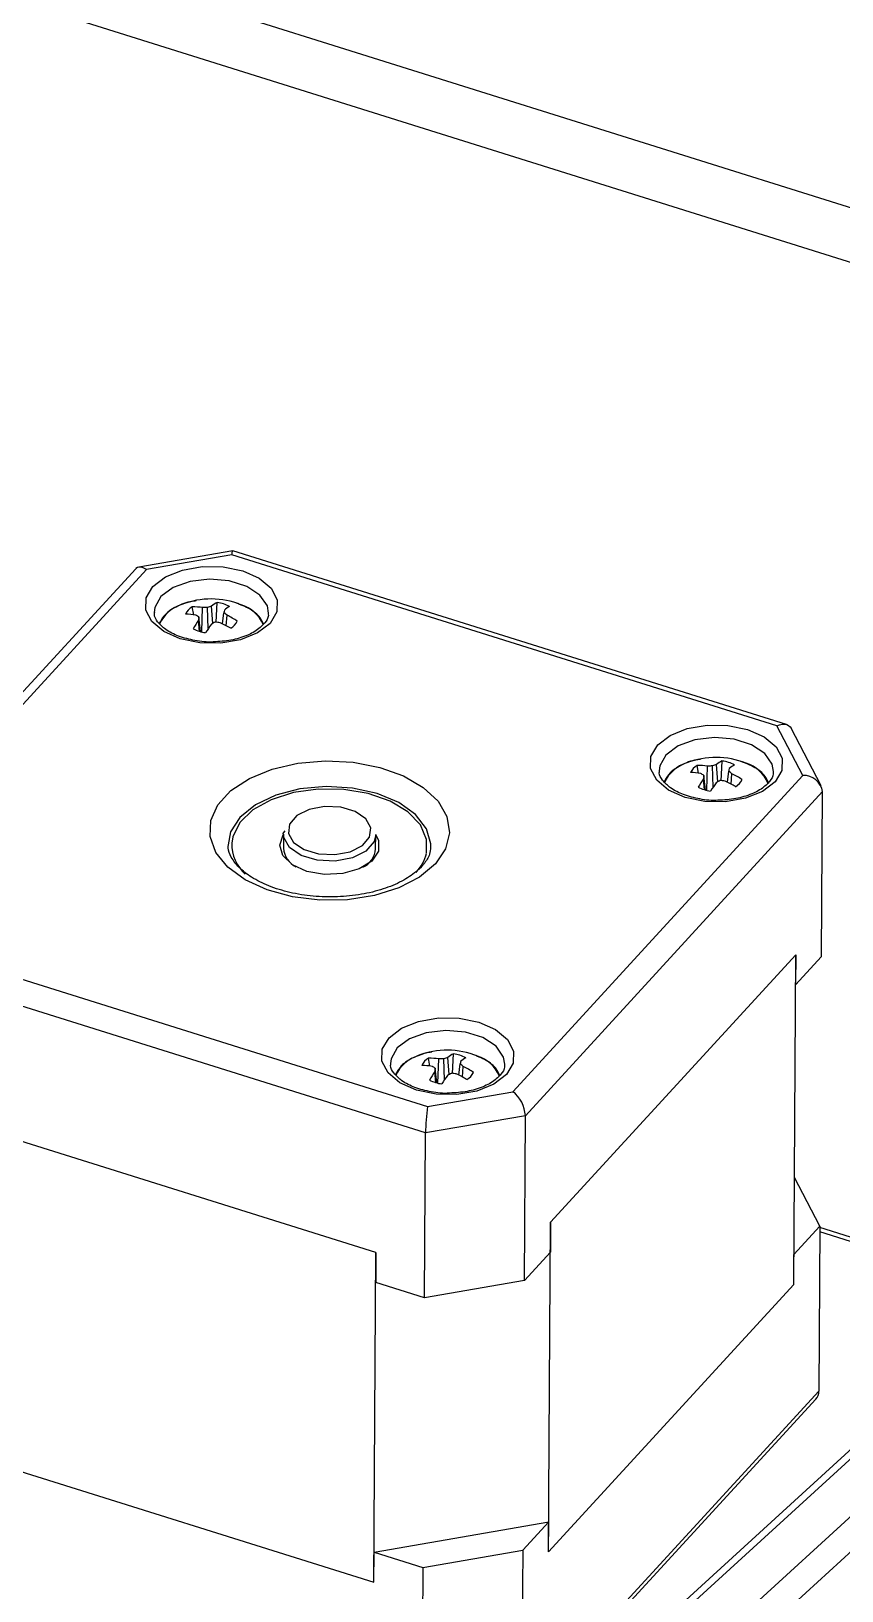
# Model space of a CAD drawing. Header units: millimetres. Extents: x -11 to 294, y 0 to 216.
# Drawn here: x 175.08 to 189.73, y 146.08 to 174.27 of the extents above; entities that cross this region are included whole.
import ezdxf

# ---------------------------------------------------------------- set-up
doc = ezdxf.new("R2010")
doc.units = ezdxf.units.MM

msp = doc.modelspace()

# ---------------------------------------------------------------- linework, layer by layer
at = {"color": 7, "linetype": 'Continuous', "lineweight": 25}
for p, q in [((113.224, 195.158), (231.554, 158)), ((113.218, 194.171), (231.488, 157.032)), ((178.723, 164.88), (177.025, 164.585)), ((178.703, 164.809), (177.163, 164.541)), ((188.552, 161.716), (178.703, 164.809)), ((188.727, 161.739), (178.724, 164.88)), ((176.97, 164.555), (171.62, 158.72)), ((177.163, 164.541), (171.922, 158.825)), ((178.016, 163.721), (177.989, 163.865)), ((178.163, 163.413), (178.178, 163.852)), ((178.278, 163.472), (178.268, 163.854)), ((178.362, 163.567), (178.339, 163.88)), ((178.425, 163.587), (178.442, 163.943)), ((178.124, 163.423), (178.104, 163.624)), ((178.141, 163.419), (178.112, 163.683)), ((178.538, 163.559), (178.562, 163.761)), ((178.605, 163.525), (178.619, 163.713)), ((189.022, 160.817), (188.552, 161.716)), ((189.353, 160.63), (188.808, 161.671)), ((187.484, 160.703), (187.461, 161.015)), ((187.547, 160.723), (187.564, 161.079)), ((183.781, 155.101), (189.022, 160.817)), ((187.138, 160.857), (187.111, 161)), ((187.246, 160.559), (187.226, 160.759)), ((187.263, 160.554), (187.234, 160.819)), ((187.285, 160.549), (187.3, 160.987)), ((187.4, 160.607), (187.39, 160.989)), ((187.66, 160.694), (187.684, 160.897)), ((187.727, 160.66), (187.741, 160.849)), ((189.379, 160.525), (184.008, 154.667)), ((189.361, 157.544), (189.379, 160.525)), ((179.662, 159.818), (179.618, 159.762)), ((179.638, 159.759), (179.637, 159.501)), ((181.303, 159.491), (181.305, 159.748)), ((172.392, 157.927), (182.241, 154.834)), ((182.205, 154.354), (172.112, 157.523)), ((188.895, 157.574), (184.463, 152.741)), ((188.858, 151.613), (188.895, 157.574)), ((188.895, 157.574), (188.891, 157.032)), ((189.361, 157.544), (188.891, 157.032)), ((182.284, 155.563), (182.257, 155.706)), ((182.43, 155.255), (182.446, 155.693)), ((182.546, 155.313), (182.536, 155.695)), ((182.63, 155.409), (182.606, 155.721)), ((182.692, 155.429), (182.71, 155.785)), ((182.391, 155.265), (182.372, 155.465)), ((182.408, 155.26), (182.38, 155.525)), ((182.806, 155.4), (182.83, 155.603)), ((182.873, 155.366), (182.887, 155.555)), ((182.241, 154.834), (183.781, 155.101)), ((181.307, 152.192), (172.98, 154.807)), ((184.008, 154.667), (182.205, 154.354)), ((183.99, 151.687), (184.008, 154.667)), ((182.187, 151.373), (182.205, 154.354)), ((189.331, 152.668), (188.87, 153.549)), ((184.427, 146.78), (184.463, 152.741)), ((184.463, 152.741), (184.46, 152.199)), ((188.861, 152.155), (189.331, 152.668)), ((189.331, 152.668), (189.313, 149.687)), ((193.025, 151.484), (189.331, 152.644)), ((181.271, 146.232), (181.307, 152.192)), ((181.307, 152.192), (181.304, 151.651)), ((184.46, 152.199), (183.99, 151.687)), ((188.858, 151.613), (188.861, 152.155)), ((182.187, 151.373), (181.304, 151.651)), ((183.99, 151.687), (182.187, 151.373)), ((184.427, 146.78), (188.858, 151.613)), ((191.584, 150.187), (185.882, 144.971)), ((191.741, 150.165), (186.023, 144.936)), ((185.8, 143.684), (192.409, 149.729)), ((183.904, 143.708), (189.254, 149.543)), ((183.942, 143.83), (189.313, 149.687)), ((192.674, 149.335), (186.106, 143.328)), ((172.943, 148.847), (181.271, 146.232)), ((181.274, 146.774), (184.43, 147.322)), ((183.96, 146.81), (184.43, 147.322)), ((184.427, 146.78), (184.43, 147.322)), ((181.271, 146.232), (181.274, 146.774)), ((181.274, 146.774), (182.157, 146.496)), ((182.157, 146.496), (183.96, 146.81)), ((183.96, 146.81), (183.942, 143.83)), ((182.157, 146.496), (182.139, 143.516))]:
    msp.add_line(p, q, dxfattribs=at)
at = {"color": 8, "linetype": 'Continuous', "lineweight": 25}
msp.add_line((192.97, 151.424), (189.331, 152.566), dxfattribs=at)
at = {"color": 7, "linetype": 'Continuous', "lineweight": 25, "flags": 128}
for points in [[(177.163, 164.541), (177.118, 164.568), (177.075, 164.583), (177.036, 164.586), (177.001, 164.577), (176.972, 164.557), (176.97, 164.555)], [(179.52, 163.774), (179.397, 163.568), (179.171, 163.394), (178.864, 163.27), (178.505, 163.208), (178.129, 163.213), (177.774, 163.286), (177.475, 163.419), (177.259, 163.599), (177.15, 163.808), (177.156, 164.027), (177.279, 164.233), (177.505, 164.407), (177.812, 164.531), (178.171, 164.593), (178.547, 164.588), (178.902, 164.515), (179.202, 164.382), (179.417, 164.202), (179.526, 163.993), (179.52, 163.774)], [(188.642, 160.91), (188.519, 160.703), (188.293, 160.53), (187.986, 160.406), (187.627, 160.343), (187.251, 160.349), (186.896, 160.421), (186.597, 160.554), (186.381, 160.734), (186.272, 160.944), (186.278, 161.162), (186.401, 161.369), (186.627, 161.542), (186.934, 161.667), (187.293, 161.729), (187.669, 161.724), (188.024, 161.651), (188.324, 161.518), (188.539, 161.338), (188.648, 161.128), (188.642, 160.91)], [(188.552, 161.716), (188.6, 161.735), (188.647, 161.745), (188.691, 161.746), (188.73, 161.738), (188.765, 161.721), (188.792, 161.695), (188.808, 161.671)], [(182.568, 159.493), (182.385, 159.221), (182.098, 158.981), (181.724, 158.786), (181.283, 158.648), (180.798, 158.572), (180.295, 158.564), (179.802, 158.624), (179.345, 158.748), (178.948, 158.93), (178.634, 159.16), (178.419, 159.426), (178.315, 159.713), (178.327, 160.006), (178.454, 160.289), (178.69, 160.547), (179.023, 160.765), (179.433, 160.933), (179.9, 161.041), (180.397, 161.083), (180.898, 161.057), (181.377, 160.964), (181.806, 160.81), (182.164, 160.603), (182.431, 160.353), (182.591, 160.075), (182.638, 159.783), (182.568, 159.493)], [(182.222, 159.41), (182.225, 159.662), (182.113, 159.923), (181.888, 160.159), (181.567, 160.353), (181.171, 160.492), (180.728, 160.567), (180.266, 160.573), (179.819, 160.51), (179.416, 160.38), (179.085, 160.195), (178.849, 159.965), (178.722, 159.707), (178.705, 159.592)], [(180.272, 159.401), (180.564, 159.387), (180.842, 159.44), (181.064, 159.55), (181.195, 159.702), (181.216, 159.872), (181.124, 160.034), (180.933, 160.164), (180.672, 160.242), (180.38, 160.255), (180.102, 160.203), (179.88, 160.092), (179.749, 159.94), (179.728, 159.771), (179.82, 159.608), (180.011, 159.479), (180.272, 159.401)], [(181.007, 159.127), (180.71, 159.044), (180.381, 159.029), (180.063, 159.084), (179.801, 159.203), (179.629, 159.368), (179.57, 159.558), (179.634, 159.747), (179.638, 159.753)], [(180.574, 159.271), (180.25, 159.287), (179.959, 159.373), (179.747, 159.517), (179.645, 159.697), (179.638, 159.759)], [(181.305, 159.748), (181.275, 159.621), (181.129, 159.452), (180.883, 159.33), (180.574, 159.271)], [(181.305, 159.743), (181.356, 159.639), (181.354, 159.447), (181.232, 159.268), (181.007, 159.127)], [(183.788, 155.616), (183.665, 155.409), (183.439, 155.236), (183.132, 155.111), (182.773, 155.049), (182.397, 155.054), (182.042, 155.127), (181.742, 155.26), (181.527, 155.44), (181.418, 155.65), (181.424, 155.868), (181.547, 156.075), (181.773, 156.248), (182.08, 156.372), (182.439, 156.435), (182.815, 156.429), (183.17, 156.357), (183.469, 156.224), (183.685, 156.044), (183.794, 155.834), (183.788, 155.616)]]:
    msp.add_lwpolyline(points, dxfattribs=at)
at = {"color": 8, "linetype": 'Continuous', "lineweight": 25, "flags": 128}
for points in [[(179.37, 163.755), (179.348, 163.886), (179.214, 164.08), (178.974, 164.237), (178.657, 164.336), (178.301, 164.367), (177.95, 164.325), (177.646, 164.215), (177.425, 164.052), (177.314, 163.853), (177.304, 163.766)], [(188.493, 160.891), (188.47, 161.021), (188.336, 161.216), (188.096, 161.372), (187.779, 161.472), (187.424, 161.502), (187.072, 161.46), (186.768, 161.351), (186.547, 161.187), (186.436, 160.989), (186.426, 160.902)], [(182.303, 159.518), (182.303, 159.58), (182.224, 159.855), (182.025, 160.11), (181.721, 160.326), (181.332, 160.49), (180.883, 160.589), (180.407, 160.618), (179.935, 160.574), (179.499, 160.46), (179.13, 160.284), (178.852, 160.059), (178.684, 159.798), (178.637, 159.561)], [(183.638, 155.597), (183.616, 155.727), (183.482, 155.922), (183.242, 156.078), (182.925, 156.178), (182.569, 156.208), (182.218, 156.166), (181.914, 156.057), (181.693, 155.893), (181.582, 155.695), (181.572, 155.608)]]:
    msp.add_lwpolyline(points, dxfattribs=at)
at = {"color": 7, "linetype": 'Continuous', "lineweight": 25}
for centre, radius, start, end in [((178.821, 164.812), 0.119, 144.9603, 181.4615), ((177.989, 163.296), 0.642, 106.9006, 156.5433), ((178.33, 162.559), 1.45, 67.954, 111.3441), ((178.123, 163.622), 0.277, 119.0194, 155.943), ((178, 162.627), 1.238, 81.728, 90.5253), ((178.257, 162.21), 1.644, 89.6209, 92.7651), ((178.72, 162.741), 1.201, 108.527, 112.1014), ((178.693, 163.421), 0.58, 115.6464, 127.662), ((178.364, 163.306), 0.642, 62.085, 83.0485), ((178.994, 163.301), 0.66, 119.8558, 129.9253), ((178.692, 163.304), 0.626, 22.6718, 73.1243), ((177.836, 162.395), 1.34, 80.5834, 88.5346), ((179.676, 162.537), 1.911, 145.3351, 150.753), ((177.456, 162.658), 1.217, 57.3916, 60.5224), ((181.386, 163.211), 3.308, 171.7963, 172.8335), ((180.423, 162.001), 2.6, 143.4012, 147.4354), ((179.245, 162.024), 1.778, 118.1802, 120.7835), ((178.203, 161.707), 1.895, 81.1123, 83.8599), ((177.641, 161.732), 2.035, 59.1441, 65.1614), ((186.574, 162.393), 8.128, 169.9782, 170.3044), ((177.689, 162.67), 1.398, 48.2975, 51.3512), ((177.86, 162.161), 1.728, 56.9303, 63.9675), ((178.55, 163.722), 0.277, 299.0159, 335.9453), ((178.309, 164.038), 0.642, 242.0854, 263.0438), ((187.11, 160.432), 0.641, 106.8831, 156.5609), ((187.452, 159.695), 1.45, 67.9535, 111.3457), ((187.842, 159.878), 1.2, 108.5319, 112.1107), ((187.816, 160.555), 0.582, 115.6637, 127.6459), ((187.486, 160.441), 0.643, 62.0934, 83.0409), ((188.117, 160.434), 0.663, 119.8752, 129.9045), ((187.814, 160.44), 0.626, 22.6728, 73.1238), ((187.245, 160.758), 0.277, 119.0202, 155.9466), ((186.958, 159.53), 1.341, 80.588, 88.536), ((187.122, 159.758), 1.242, 81.7424, 90.5108), ((188.797, 159.673), 1.91, 145.3335, 150.7559), ((186.573, 159.785), 1.227, 57.4032, 60.5108), ((190.585, 160.337), 3.385, 171.8093, 172.823), ((187.379, 159.341), 1.648, 89.619, 92.7543), ((188.366, 159.161), 1.776, 118.1786, 120.7851), ((187.321, 158.811), 1.927, 81.135, 83.8371), ((196.298, 159.423), 8.74, 169.9896, 170.293), ((186.804, 159.797), 1.408, 48.3044, 51.335), ((186.981, 159.294), 1.73, 56.9375, 63.9642), ((187.672, 160.857), 0.277, 299.0202, 335.9466), ((189.036, 160.47), 0.348, 9.0788, 92.3157), ((187.431, 161.174), 0.642, 242.0884, 263.0451), ((189.547, 159.135), 2.602, 143.4025, 147.4328), ((186.762, 158.867), 2.037, 59.1439, 65.1569), ((180.063, 159.545), 0.429, 185.86, 242.3735), ((180.896, 159.527), 0.409, 295.411, 354.9527), ((182.256, 155.137), 0.642, 106.8974, 156.5466), ((182.598, 154.401), 1.45, 67.952, 111.3462), ((182.391, 155.464), 0.277, 119.0229, 155.9438), ((182.268, 154.464), 1.242, 81.7424, 90.5108), ((182.525, 154.047), 1.648, 89.6189, 92.7544), ((182.988, 154.584), 1.199, 108.5305, 112.1107), ((182.961, 155.261), 0.581, 115.6607, 127.6489), ((182.632, 155.147), 0.642, 62.0854, 83.0438), ((190.419, 154.307), 7.699, 169.9691, 170.3135), ((183.261, 155.142), 0.66, 119.8544, 129.9267), ((182.96, 155.146), 0.626, 22.6708, 73.1254), ((182.104, 154.237), 1.34, 80.5835, 88.5345), ((183.944, 154.378), 1.911, 145.3351, 150.753), ((181.732, 154.513), 1.202, 57.3708, 60.5432), ((185.627, 155.056), 3.281, 171.7921, 172.8377), ((184.692, 153.842), 2.601, 143.4023, 147.4343), ((183.52, 153.853), 1.792, 118.1901, 120.7737), ((182.467, 153.518), 1.926, 81.1344, 83.8378), ((181.907, 153.57), 2.039, 59.1476, 65.1532), ((181.957, 154.512), 1.397, 48.2953, 51.3509), ((182.129, 154.003), 1.727, 56.9287, 63.9691), ((182.818, 155.563), 0.277, 299.0183, 335.9441), ((182.577, 155.879), 0.642, 242.0849, 263.049), ((183.427, 154.639), 0.582, 2.7818, 52.5855), ((185.808, 154.322), 3.603, 171.8384, 179.4978), ((189.098, 149.691), 0.215, 316.4517, 359.0279)]:
    msp.add_arc(centre, radius, start, end, dxfattribs=at)
at = {"color": 8, "linetype": 'Continuous', "lineweight": 25}
for centre, radius, start, end in [((179.437, 159.58), 0.733, 179.0136, 228.152), ((181.482, 159.59), 0.762, 316.5675, 346.3062)]:
    msp.add_arc(centre, radius, start, end, dxfattribs=at)
at = {"color": 7, "linetype": 'Continuous', "lineweight": 25}
for points, knots in [([(178.053, 163.974), (178.029, 163.971), (177.905, 163.959), (177.703, 163.875), (177.488, 163.742), (177.42, 163.614), (177.395, 163.569)], [0, 0, 0, 0, 0.089583, 0.465641, 0.809054, 1, 1, 1, 1]), ([(179.278, 163.551), (179.26, 163.591), (179.208, 163.704), (179.027, 163.841), (178.866, 163.903), (178.78, 163.937)], [0, 0, 0, 0, 0.201888, 0.571168, 1, 1, 1, 1]), ([(178.37, 163.233), (178.369, 163.233), (178.259, 163.222), (178.045, 163.252), (177.755, 163.322), (177.52, 163.438), (177.373, 163.574), (177.298, 163.695), (177.309, 163.756), (177.312, 163.769)], [0, 0, 0, 0, 0.002518, 0.258078, 0.496526, 0.699845, 0.856798, 0.970891, 1, 1, 1, 1]), ([(179.274, 163.545), (179.248, 163.521), (179.162, 163.437), (178.965, 163.336), (178.684, 163.252), (178.478, 163.24), (178.37, 163.233)], [0, 0, 0, 0, 0.108098, 0.366183, 0.671056, 1, 1, 1, 1]), ([(179.362, 163.756), (179.364, 163.741), (179.372, 163.675), (179.323, 163.603), (179.282, 163.555), (179.274, 163.545)], [0, 0, 0, 0, 0.195727, 0.831131, 1, 1, 1, 1]), ([(187.175, 161.109), (187.151, 161.107), (187.027, 161.094), (186.825, 161.01), (186.61, 160.877), (186.542, 160.75), (186.517, 160.704)], [0, 0, 0, 0, 0.089587, 0.465634, 0.809044, 1, 1, 1, 1]), ([(188.4, 160.686), (188.382, 160.726), (188.33, 160.84), (188.149, 160.976), (187.988, 161.039), (187.902, 161.073)], [0, 0, 0, 0, 0.201891, 0.571169, 1, 1, 1, 1]), ([(187.492, 160.369), (187.491, 160.369), (187.381, 160.358), (187.167, 160.387), (186.877, 160.457), (186.642, 160.573), (186.495, 160.71), (186.421, 160.831), (186.431, 160.892), (186.434, 160.904)], [0, 0, 0, 0, 0.002515, 0.258076, 0.496526, 0.699844, 0.856798, 0.970892, 1, 1, 1, 1]), ([(188.484, 160.892), (188.486, 160.876), (188.494, 160.811), (188.445, 160.738), (188.404, 160.691), (188.396, 160.681)], [0, 0, 0, 0, 0.195693, 0.83117, 1, 1, 1, 1]), ([(188.396, 160.681), (188.37, 160.656), (188.284, 160.573), (188.087, 160.471), (187.807, 160.387), (187.6, 160.375), (187.492, 160.369)], [0, 0, 0, 0, 0.108099, 0.366187, 0.671059, 1, 1, 1, 1]), ([(182.295, 159.525), (182.292, 159.48), (182.284, 159.367), (182.206, 159.255), (182.121, 159.155), (181.997, 159.039), (181.767, 158.891), (181.43, 158.753), (181.038, 158.658), (180.613, 158.615), (180.178, 158.626), (179.76, 158.692), (179.383, 158.807), (179.073, 158.96), (178.839, 159.137), (178.699, 159.32), (178.632, 159.468), (178.643, 159.544), (178.645, 159.562)], [0, 0, 0, 0, 0.030284, 0.075701, 0.088923, 0.119721, 0.190805, 0.273851, 0.366043, 0.464145, 0.564012, 0.661178, 0.751214, 0.830391, 0.896056, 0.947569, 0.987996, 1, 1, 1, 1]), ([(182.321, 155.815), (182.297, 155.813), (182.173, 155.8), (181.971, 155.716), (181.756, 155.583), (181.687, 155.456), (181.663, 155.41)], [0, 0, 0, 0, 0.089582, 0.465634, 0.809054, 1, 1, 1, 1]), ([(183.541, 155.402), (183.524, 155.439), (183.473, 155.548), (183.295, 155.682), (183.134, 155.745), (183.048, 155.778)], [0, 0, 0, 0, 0.1874987, 0.5634431, 1, 1, 1, 1]), ([(182.638, 155.075), (182.637, 155.074), (182.527, 155.064), (182.312, 155.093), (182.023, 155.163), (181.788, 155.279), (181.641, 155.416), (181.566, 155.537), (181.577, 155.598), (181.58, 155.61)], [0, 0, 0, 0, 0.002517, 0.258076, 0.496525, 0.69984, 0.856799, 0.970892, 1, 1, 1, 1]), ([(183.542, 155.386), (183.516, 155.362), (183.43, 155.279), (183.232, 155.177), (182.952, 155.093), (182.745, 155.081), (182.638, 155.075)], [0, 0, 0, 0, 0.108092, 0.366184, 0.671058, 1, 1, 1, 1]), ([(183.63, 155.598), (183.632, 155.582), (183.64, 155.517), (183.591, 155.444), (183.55, 155.396), (183.542, 155.386)], [0, 0, 0, 0, 0.195686, 0.831136, 1, 1, 1, 1])]:
    msp.add_open_spline(points, degree=3, knots=knots, dxfattribs=at)

doc.saveas('drawing.dxf')
